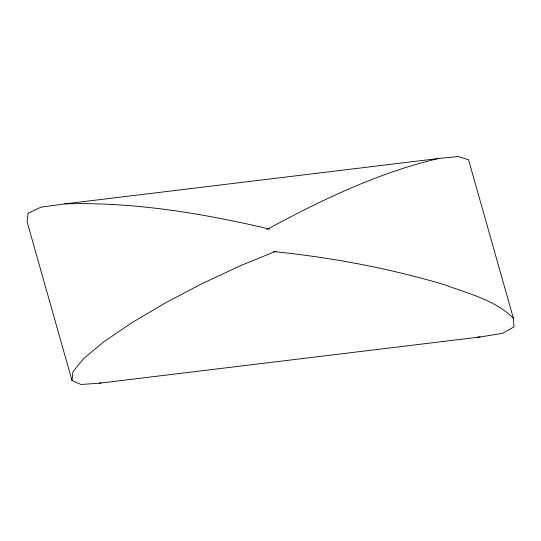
<?xml version="1.0" encoding="UTF-8"?>
<svg xmlns="http://www.w3.org/2000/svg" width="541" height="541" viewBox="0 0 541 541"><rect width="100%" height="100%" fill="white"/><g stroke="black" fill="none" stroke-linecap="round" stroke-linejoin="round"><path stroke-width="0.81" d="M72.014 380.539L27.05 221.641L28.118 213.222L41.008 207.162L64.852 203.876L438.528 158.513L458.159 156.525L468.547 159.757L513.382 318.189L513.95 326.892L502.636 333.303L480.205 336.982L99.503 383.197L81.069 384.475L72.014 380.539L72.947 371.653L83.814 358.433L103.872 341.77L131.754 322.808L165.553 302.832L202.976 283.2L241.469 265.266L276.201 251.132M266.767 229.58C321.273 200.069 377.909 172.741 438.528 158.513M99.503 383.197L101.113 382.812M477.683 337.043L480.205 336.982M64.852 203.876C133.925 201.807 202.672 213.364 269.702 229.12M273.273 251.558C331.288 257.388 388.823 268.194 444.736 284.809C468.465 293.662 494.772 299.924 513.382 318.189"/></g></svg>
